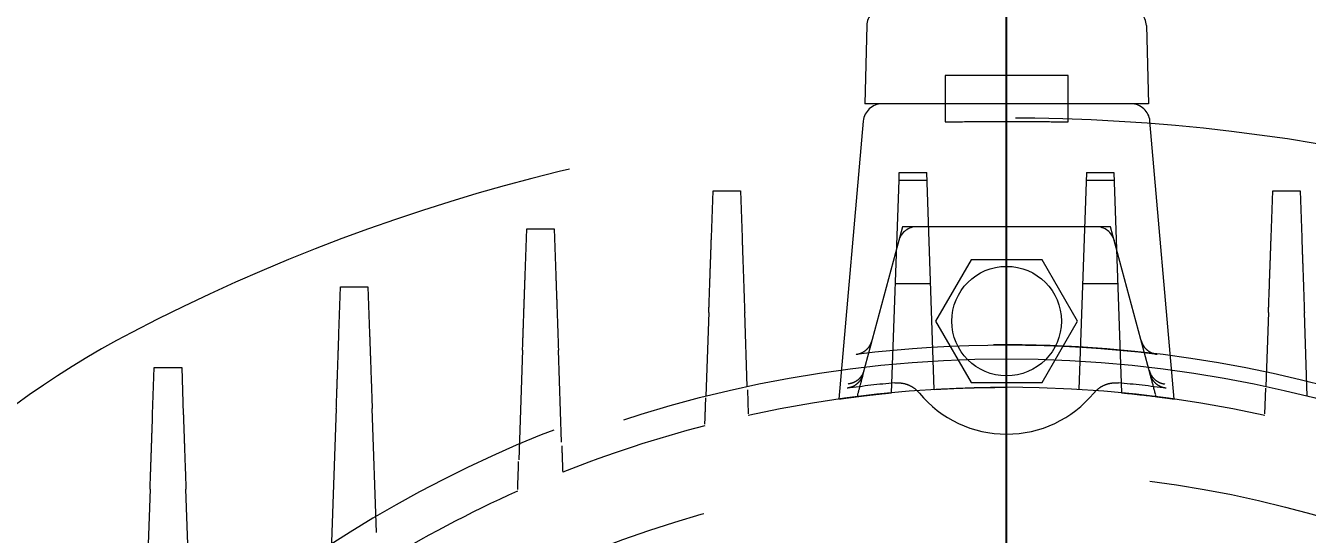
# Model space of a CAD drawing. Header units: millimetres. Extents: x 1293 to 41893, y 1011 to 26911.
# Drawn here: x 16676 to 16766.4, y 6845.2 to 6881.1 of the extents above; entities that cross this region are included whole.
import ezdxf

# ---------------------------------------------------------------- set-up
doc = ezdxf.new("R2010")
doc.units = ezdxf.units.MM
doc.header["$LTSCALE"] = 50
doc.linetypes.add('HIDDEN', pattern=[1.905, 1.27, -0.635])
doc.layers.add('CAPA_1', color=7, linetype='Continuous')
doc.styles.add('SLDTEXTSTYLE0', font='TXT', dxfattribs={"width": 0.75})
doc.dimstyles.new('SLDDIMSTYLE0', dxfattribs={"dimtxt": 100, "dimasz": 100, "dimexe": 0, "dimexo": 0.0625, "dimgap": 25, "dimtad": 2, "dimdec": 0, "dimlfac": 1.5, "dimrnd": 1e-09, "dimzin": 12, "dimdsep": 46, "dimtxsty": 'SLDTEXTSTYLE0', "dimsah": 1, "dimcen": 0.09, "dimadec": 0, "dimazin": 3, "dimtfac": 1, "dimtdec": 0, "dimtofl": 0, "dimtmove": 0, "dimatfit": 3, "dimfxl": 1, "dimfrac": 2, "dimtolj": 1, "dimtzin": 12, "dimarcsym": 0})

# ---------------------------------------------------------------- blocks, each defined once
blk = doc.blocks.new('_D_5')
at = {"layer": 'CAPA_1', "transparency": 16777216}
for p, q in [((11574.397, 7831.177), (17588.061, 7831.177)), ((17538.061, 7831.177), (17538.061, 4708.493)), ((16485.165, 4708.493), (17588.061, 4708.493))]:
    blk.add_line(p, q, dxfattribs=at)
for points in [[(17538.061, 7831.177), (17522.676, 7731.177), (17553.445, 7731.177)], [(17538.061, 4708.493), (17553.445, 4808.493), (17522.676, 4808.493)]]:
    blk.add_solid(points, dxfattribs=at)
at = {"layer": 'CAPA_1', "transparency": 16777216, "insert": (17409.154, 6122.057), "char_height": 100, "attachment_point": 1, "rotation": 90, "style": 'SLDTEXTSTYLE0'}
blk.add_mtext('4684', dxfattribs=at)
blk = doc.blocks.new('_D_14')
at = {"layer": 'CAPA_1', "transparency": 16777216}
for p, q in [((14179.915, 6343.653), (14179.915, 7568.725)), ((16745.162, 6492.001), (16745.162, 7568.725)), ((14179.915, 7518.725), (16745.162, 7518.725))]:
    blk.add_line(p, q, dxfattribs=at)
for points in [[(14179.915, 7518.725), (14279.915, 7503.341), (14279.915, 7534.11)], [(16745.162, 7518.725), (16645.162, 7534.11), (16645.162, 7503.341)]]:
    blk.add_solid(points, dxfattribs=at)
at = {"layer": 'CAPA_1', "transparency": 16777216, "insert": (15314.761, 7647.632), "char_height": 100, "attachment_point": 1, "style": 'SLDTEXTSTYLE0'}
blk.add_mtext('3848', dxfattribs=at)
blk = doc.blocks.new('_D_15')
at = {"layer": 'CAPA_1', "transparency": 16777216}
for p, q in [((6530.125, 8742.377), (6530.125, 9415.646)), ((16745.162, 6492.001), (16745.162, 9415.646)), ((6530.125, 9365.646), (16745.162, 9365.646))]:
    blk.add_line(p, q, dxfattribs=at)
for points in [[(6530.125, 9365.646), (6630.125, 9350.262), (6630.125, 9381.031)], [(16745.162, 9365.646), (16645.162, 9381.031), (16645.162, 9350.262)]]:
    blk.add_solid(points, dxfattribs=at)
at = {"layer": 'CAPA_1', "transparency": 16777216, "insert": (11452.921, 9494.553), "char_height": 100, "attachment_point": 1, "style": 'SLDTEXTSTYLE0'}
blk.add_mtext('15323', dxfattribs=at)

msp = doc.modelspace()

# ---------------------------------------------------------------- linework, layer by layer
at = {"color": 1, "linetype": 'HIDDEN', "lineweight": 18}
for p, q in [((16735.3065526, 6881.0925984), (16735.1618891, 6875.5681195)), ((16755.0172255, 6881.0925984), (16755.1618891, 6875.5681195)), ((16740.8285557, 6877.5681195), (16740.8285557, 6874.3783772)), ((16749.4952224, 6877.5681195), (16740.8285557, 6877.5681195)), ((16745.1618891, 6877.5681195), (16745.1618891, 6874.3178656)), ((16749.4952224, 6874.2909909), (16749.4952224, 6877.5681195)), ((16755.1618891, 6875.5681195), (16735.1618891, 6875.5681195)), ((16740.8285557, 6874.3783772), (16740.8285557, 6874.2909909)), ((16735.0554044, 6874.3509938), (16733.3393303, 6854.7361776)), ((16756.9844475, 6854.7361808), (16755.2683738, 6874.3509938)), ((16737.0529078, 6855.1789045), (16737.5765691, 6870.1746026)), ((16737.5765691, 6870.1746026), (16737.5962003, 6870.736766)), ((16737.5765691, 6870.1746026), (16739.547209, 6870.1746026)), ((16737.5962003, 6870.736766), (16739.5275778, 6870.736766)), ((16740.0626458, 6855.4144232), (16739.5275778, 6870.736766)), ((16750.7962003, 6870.736766), (16750.2611323, 6855.4144232)), ((16750.7765691, 6870.1746026), (16752.747209, 6870.1746026)), ((16750.7962003, 6870.736766), (16752.7275778, 6870.736766)), ((16752.7275778, 6870.736766), (16753.2708703, 6855.1789045)), ((16724.3479808, 6866.1319705), (16724.462867, 6869.4218801)), ((16724.462867, 6869.4218801), (16726.3942445, 6869.4218801)), ((16726.3942445, 6869.4218801), (16726.5091307, 6866.1319705)), ((16763.8146475, 6866.1319705), (16763.9295336, 6869.4218801)), ((16763.9295336, 6869.4218801), (16765.8609112, 6869.4218801)), ((16765.8609112, 6869.4218801), (16765.9757974, 6866.1319705)), ((16711.2146475, 6863.4651567), (16711.3295336, 6866.7550663)), ((16711.3295336, 6866.7550663), (16713.2609112, 6866.7550663)), ((16713.2609112, 6866.7550663), (16713.3757974, 6863.4651567)), ((16737.8285557, 6866.9014528), (16735.0365645, 6856.4815997)), ((16752.4952224, 6866.9014528), (16737.8285557, 6866.9014528)), ((16755.2872136, 6856.4815997), (16752.4952224, 6866.9014528)), ((16742.6600379, 6864.5681195), (16740.1581867, 6860.2347861)), ((16747.6637402, 6864.5681195), (16742.6600379, 6864.5681195)), ((16750.1655914, 6860.2347861), (16747.6637402, 6864.5681195)), ((16698.0813141, 6859.3592766), (16698.1962003, 6862.6491862)), ((16698.1962003, 6862.6491862), (16700.1275778, 6862.6491862)), ((16700.1275778, 6862.6491862), (16700.242464, 6859.3592766)), ((16737.3225851, 6862.9014528), (16739.801193, 6862.9014528)), ((16750.5225851, 6862.9014528), (16753.001193, 6862.9014528)), ((16724.1635492, 6860.8505408), (16723.9569374, 6854.9339533)), ((16726.8763164, 6855.6171476), (16726.6935623, 6860.8505408)), ((16763.6302159, 6860.8505408), (16763.4474617, 6855.6171476)), ((16766.3668407, 6854.9339533), (16766.1602289, 6860.8505408)), ((16740.1581867, 6860.2347861), (16742.6600379, 6855.9014528)), ((16747.6637402, 6855.9014528), (16750.1655914, 6860.2347861)), ((16711.0302159, 6858.183727), (16710.7600724, 6850.44783)), ((16713.7870082, 6851.68962), (16713.5602289, 6858.183727)), ((16735.6238433, 6858.673354), (16735.5710459, 6858.4763115)), ((16684.9479808, 6853.6646956), (16685.062867, 6856.9546052)), ((16685.062867, 6856.9546052), (16686.9942445, 6856.9546052)), ((16686.9942445, 6856.9546052), (16687.1091307, 6853.6646956)), ((16726.8845755, 6855.3806368), (16726.9432285, 6853.7010345)), ((16742.6600379, 6855.9014528), (16747.6637402, 6855.9014528)), ((16763.3805496, 6853.7010345), (16763.4434344, 6855.5018181)), ((16734.6441377, 6855.0170429), (16734.6150945, 6854.9086523)), ((16755.7086836, 6854.9086523), (16755.6796839, 6855.0168809)), ((16697.8968825, 6854.0778469), (16697.5204774, 6843.299015)), ((16700.7329469, 6845.3136844), (16700.4268956, 6854.0778469)), ((16713.8568258, 6849.6903057), (16713.8610356, 6849.5697502)), ((16684.7635492, 6848.3832659), (16684.3799613, 6837.3987457)), ((16687.7326638, 6835.8090425), (16687.2935623, 6848.3832659))]:
    msp.add_line(p, q, dxfattribs=at)
for centre, radius in [((16745.1618891, 6860.2347861), 3.8666667), ((16745.1618891, 6770.9014528), 86.6666667), ((16745.1618891, 6770.9014528), 78.6905989)]:
    msp.add_circle(centre, radius, dxfattribs=at)
for centre, radius, start, end in [((16736.6394291, 6881.0576958), 1.3333333, 96.854882499, 178.5), ((16753.6843491, 6881.0576958), 1.3333333, 1.5, 83.145117501), ((16736.383664, 6874.2347861), 1.3333333, 90, 175), ((16753.9401142, 6874.2347861), 1.3333333, 5, 90), ((16745.1618891, 6741.2347861), 133.3333333, 62.438299416, 117.561700584), ((16738.8516584, 6865.5681195), 1.3333333, 90, 165), ((16751.4721198, 6865.5681195), 1.3333333, 15, 90), ((16712.7726407, 6803.2907012), 63.3333333, 117.561700584, 152.438299416), ((16745.1618891, 6770.9014528), 87.6666667, 284.612553005, 246.148151583), ((16745.1618891, 6770.9014528), 87.6317521, 83.043974829, 96.956025171), ((16745.1618891, 6770.9014528), 84.6666667, 77.576644672, 102.423367852), ((16745.1618891, 6770.9014528), 85.3414928, 95.298616159, 97.568952804), ((16745.1618891, 6770.9014528), 85.3414928, 82.431047196, 84.701383841), ((16745.1618891, 6860.2347861), 7.9760566, 219.54155704, 320.45844296), ((16745.1618891, 6770.9014528), 84.6666667, 104.555125277, 111.696815732), ((16745.1618891, 6770.9014528), 84.6666667, 114.031299216, 121.587949982)]:
    msp.add_arc(centre, radius, start, end, dxfattribs=at)
for points, knots in [([(16740.8285557, 6874.2909909), (16741.6373999, 6874.3054887), (16743.081778, 6874.3313778), (16744.5262943, 6874.3219944), (16745.1618891, 6874.3178656)], [0, 0, 0, 0, 0.5599947585, 1, 1, 1, 1]), ([(16745.1618891, 6874.3178656), (16745.9708394, 6874.3223302), (16747.415375, 6874.3303027), (16748.8597207, 6874.3030027), (16749.4952224, 6874.2909909)], [0, 0, 0, 0, 0.56000720114, 1, 1, 1, 1]), ([(16724.1635492, 6860.8505408), (16724.1793923, 6861.3042287), (16724.2120731, 6862.2400821), (16724.2587843, 6863.5777179), (16724.3015575, 6864.8025801), (16724.3349199, 6865.7579565), (16724.3437218, 6866.0100104), (16724.3479808, 6866.1319705)], [0, 0, 0, 0, 0.1785607693, 0.3683295918, 0.5630137686, 0.7885577054, 1, 1, 1, 1]), ([(16726.5091307, 6866.1319705), (16726.5125035, 6866.0353854), (16726.5194616, 6865.836133), (16726.5457408, 6865.0835927), (16726.5849661, 6863.960328), (16726.6359454, 6862.5004734), (16726.6747726, 6861.3886054), (16726.6935623, 6860.8505408)], [0, 0, 0, 0, 0.1784612352, 0.368160733, 0.5628331568, 0.7884425028, 1, 1, 1, 1]), ([(16763.6302159, 6860.8505408), (16763.646059, 6861.3042287), (16763.6787397, 6862.2400821), (16763.725451, 6863.5777179), (16763.7682241, 6864.8025801), (16763.8015866, 6865.7579565), (16763.8103885, 6866.0100104), (16763.8146475, 6866.1319705)], [0, 0, 0, 0, 0.1785607693, 0.3683295918, 0.5630137686, 0.7885577054, 1, 1, 1, 1]), ([(16765.9757974, 6866.1319705), (16765.9791702, 6866.0353854), (16765.9861282, 6865.836133), (16766.0124075, 6865.0835927), (16766.0516328, 6863.960328), (16766.102612, 6862.5004734), (16766.1414393, 6861.3886054), (16766.1602289, 6860.8505408)], [0, 0, 0, 0, 0.1784612352, 0.368160733, 0.5628331568, 0.7884425028, 1, 1, 1, 1]), ([(16711.0302159, 6858.183727), (16711.046059, 6858.6374149), (16711.0787397, 6859.5732683), (16711.125451, 6860.9109041), (16711.1682241, 6862.1357663), (16711.2015866, 6863.0911427), (16711.2103885, 6863.3431966), (16711.2146475, 6863.4651567)], [0, 0, 0, 0, 0.1785607693, 0.3683295918, 0.5630137686, 0.7885577054, 1, 1, 1, 1]), ([(16713.3757974, 6863.4651567), (16713.3791702, 6863.3685716), (16713.3861282, 6863.1693192), (16713.4124075, 6862.4167789), (16713.4516328, 6861.2935142), (16713.502612, 6859.8336596), (16713.5414393, 6858.7217916), (16713.5602289, 6858.183727)], [0, 0, 0, 0, 0.1784612352, 0.368160733, 0.5628331568, 0.7884425028, 1, 1, 1, 1]), ([(16697.8968825, 6854.0778469), (16697.9127257, 6854.5315348), (16697.9454064, 6855.4673882), (16697.9921177, 6856.805024), (16698.0348908, 6858.0298862), (16698.0682533, 6858.9852625), (16698.0770552, 6859.2373165), (16698.0813141, 6859.3592766)], [0, 0, 0, 0, 0.1785607693, 0.3683295918, 0.5630137686, 0.7885577054, 1, 1, 1, 1]), ([(16700.242464, 6859.3592766), (16700.2458368, 6859.2626915), (16700.2527949, 6859.063439), (16700.2790742, 6858.3108987), (16700.3182994, 6857.1876341), (16700.3692787, 6855.7277795), (16700.408106, 6854.6159115), (16700.4268956, 6854.0778469)], [0, 0, 0, 0, 0.1784612352, 0.368160733, 0.5628331568, 0.7884425028, 1, 1, 1, 1]), ([(16734.5490246, 6857.8881822), (16734.6785392, 6857.9153853), (16734.937662, 6857.9698112), (16735.2726346, 6858.1914102), (16735.5398693, 6858.4922736), (16735.630396, 6858.741979), (16735.6757594, 6858.8671076)], [0, 0, 0, 0, 0.2495273644, 0.4992354865, 0.7490643538, 1, 1, 1, 1]), ([(16754.6480187, 6858.8671076), (16754.6930658, 6858.7426705), (16754.7831925, 6858.4937067), (16755.0493706, 6858.1929507), (16755.3845972, 6857.9703203), (16755.6445103, 6857.9156018), (16755.7747535, 6857.8881822)], [0, 0, 0, 0, 0.24952897838, 0.49923748746, 0.7490665341, 1, 1, 1, 1]), ([(16735.0365645, 6856.4815997), (16734.9919003, 6856.3577674), (16734.9025364, 6856.1100041), (16734.6395639, 6855.8093746), (16734.3079965, 6855.5851226), (16734.0500232, 6855.5279937), (16733.9207712, 6855.4993705)], [0, 0, 0, 0, 0.2495306326, 0.4992598642, 0.7491147358, 1, 1, 1, 1]), ([(16735.0338707, 6856.4715464), (16734.9774632, 6856.2610306), (16734.8486056, 6855.7801276), (16734.7194494, 6855.2981101), (16734.6468315, 6855.0270963)], [0, 0, 0, 0, 0.4377510392, 1, 1, 1, 1]), ([(16756.4030069, 6855.4993705), (16756.2744609, 6855.5277761), (16756.0172597, 6855.5846114), (16755.6859359, 6855.8078573), (16755.421939, 6856.1085988), (16755.3321856, 6856.3570902), (16755.2872136, 6856.4815997)], [0, 0, 0, 0, 0.249511256, 0.4992341216, 0.7490854265, 1, 1, 1, 1]), ([(16755.6769467, 6855.0270963), (16755.5845303, 6855.3719988), (16755.4554042, 6855.8539038), (16755.3265759, 6856.3346977), (16755.2899508, 6856.4713843)], [0, 0, 0, 0, 0.7157063447, 1, 1, 1, 1]), ([(16737.2808977, 6855.8782754), (16737.443605, 6855.8818874), (16737.7694637, 6855.8891214), (16738.241672, 6855.7485723), (16738.6740014, 6855.5116843), (16738.8986955, 6855.2751845), (16739.0110491, 6855.1569277)], [0, 0, 0, 0, 0.2495455991, 0.4997723601, 0.7498716389, 1, 1, 1, 1]), ([(16740.0626458, 6855.4144232), (16740.8818432, 6855.4583576), (16742.5166824, 6855.5460358), (16744.2814328, 6855.5607689), (16745.1618891, 6855.5681195)], [0, 0, 0, 0, 0.501087394, 1, 1, 1, 1]), ([(16751.3127291, 6855.1569277), (16751.424717, 6855.2748466), (16751.6490816, 6855.5110937), (16752.0807518, 6855.7479971), (16752.5533271, 6855.8890307), (16752.8795994, 6855.8818626), (16753.0428805, 6855.8782754)], [0, 0, 0, 0, 0.2493748397, 0.4996154031, 0.7495854949, 1, 1, 1, 1]), ([(16723.888329, 6852.969266), (16723.9003727, 6853.3141507), (16723.9218792, 6853.9300161), (16723.943359, 6854.5451191), (16723.9528102, 6854.8157644)], [0, 0, 0, 0, 0.5599999999, 1, 1, 1, 1]), ([(16733.3402157, 6854.7387495), (16733.3399926, 6854.7387184), (16733.29917, 6854.7330225), (16733.3998333, 6854.7472106), (16733.5581095, 6854.7692551), (16733.8687497, 6854.8119426), (16734.234635, 6854.8602858), (16734.6298443, 6854.9108333), (16735.0182955, 6854.958762), (16735.5399552, 6855.0201872), (16736.2055935, 6855.0947403), (16736.7708847, 6855.150891), (16737.0529078, 6855.1789045)], [0, 0, 0, 0, 0.0006798104, 0.1243684501, 0.2498975236, 0.3719951094, 0.5003367746, 0.5773391407, 0.6607325722, 0.7505093448, 0.8755294161, 1, 1, 1, 1]), ([(16753.2708703, 6855.1789045), (16753.8187443, 6855.122718), (16754.9174725, 6855.0100393), (16756.0925103, 6854.8607093), (16756.7815713, 6854.7676036), (16757.0659522, 6854.7272541), (16756.9839021, 6854.7387021), (16756.9837376, 6854.7387251)], [0, 0, 0, 0, 0.2492740125, 0.4999039452, 0.7494817981, 0.9994980199, 1, 1, 1, 1]), ([(16684.7635492, 6848.3832659), (16684.7793923, 6848.8369538), (16684.8120731, 6849.7728072), (16684.8587843, 6851.110443), (16684.9015575, 6852.3353052), (16684.9349199, 6853.2906816), (16684.9437218, 6853.5427355), (16684.9479808, 6853.6646956)], [0, 0, 0, 0, 0.1785607693, 0.3683295918, 0.5630137686, 0.7885577054, 1, 1, 1, 1]), ([(16687.1091307, 6853.6646956), (16687.1125035, 6853.5681105), (16687.1194616, 6853.3688581), (16687.1457408, 6852.6163178), (16687.1849661, 6851.4930531), (16687.2359454, 6850.0331985), (16687.2747726, 6848.9213305), (16687.2935623, 6848.3832659)], [0, 0, 0, 0, 0.1784612352, 0.368160733, 0.5628331568, 0.7884425028, 1, 1, 1, 1]), ([(16713.7955952, 6851.4437197), (16713.8063714, 6851.1351306), (16713.8267636, 6850.551174), (16713.8471924, 6849.966168), (16713.8568258, 6849.6903057)], [0, 0, 0, 0, 0.5284452054, 1, 1, 1, 1]), ([(16710.6870166, 6848.3557844), (16710.6998548, 6848.7234239), (16710.7227803, 6849.379923), (16710.7456302, 6850.0342588), (16710.7556841, 6850.3221666)], [0, 0, 0, 0, 0.5599999987, 1, 1, 1, 1])]:
    msp.add_open_spline(points, degree=3, knots=knots, dxfattribs=at)
for points in [[(16735.1125924, 6856.7653397), (16735.0679709, 6856.6420809), (16734.9787278, 6856.3955632), (16734.7151285, 6856.0975435), (16734.3836371, 6855.8767524), (16734.1264639, 6855.8212582), (16733.9978773, 6855.793511)], [(16755.2111857, 6856.7653397), (16755.2558073, 6856.6420809), (16755.3450504, 6856.3955632), (16755.6086496, 6856.0975435), (16755.9401411, 6855.8767524), (16756.1973142, 6855.8212582), (16756.3259008, 6855.793511)]]:
    msp.add_open_spline(points, degree=3, dxfattribs=at)

# ---------------------------------------------------------------- dimensions: what is measured, and where the dimension line sits
at = {"layer": 'CAPA_1'}
for base, p1, picture, middle in [((16745.1618891, 9365.6463094), (6530.1246702, 8678.8772747), '_D_15', (11637.6432797, 9365.6463094)), ((16745.1618891, 7518.725443), (14179.9148163, 6280.1529069), '_D_14', (15462.5383527, 7518.725443))]:
    dim = msp.add_linear_dim(base=base, p1=p1, p2=(16745.1618891, 6428.5014528), dimstyle='SLDDIMSTYLE0', dxfattribs=at)
    dim.commit()
    dim.dimension.update_dxf_attribs({"geometry": picture, "text_midpoint": middle, "dimtype": 160})
dim = msp.add_linear_dim(base=(17538.0605071, 4708.4929069), p1=(11510.8968592, 7831.1769069), p2=(16421.6646746, 4708.4929069), angle=90, dimstyle='SLDDIMSTYLE0', dxfattribs=at)
dim.commit()
dim.dimension.update_dxf_attribs({"geometry": '_D_5', "text_midpoint": (17538.0605071, 6269.8349069), "dimtype": 160})

doc.saveas('drawing.dxf')
